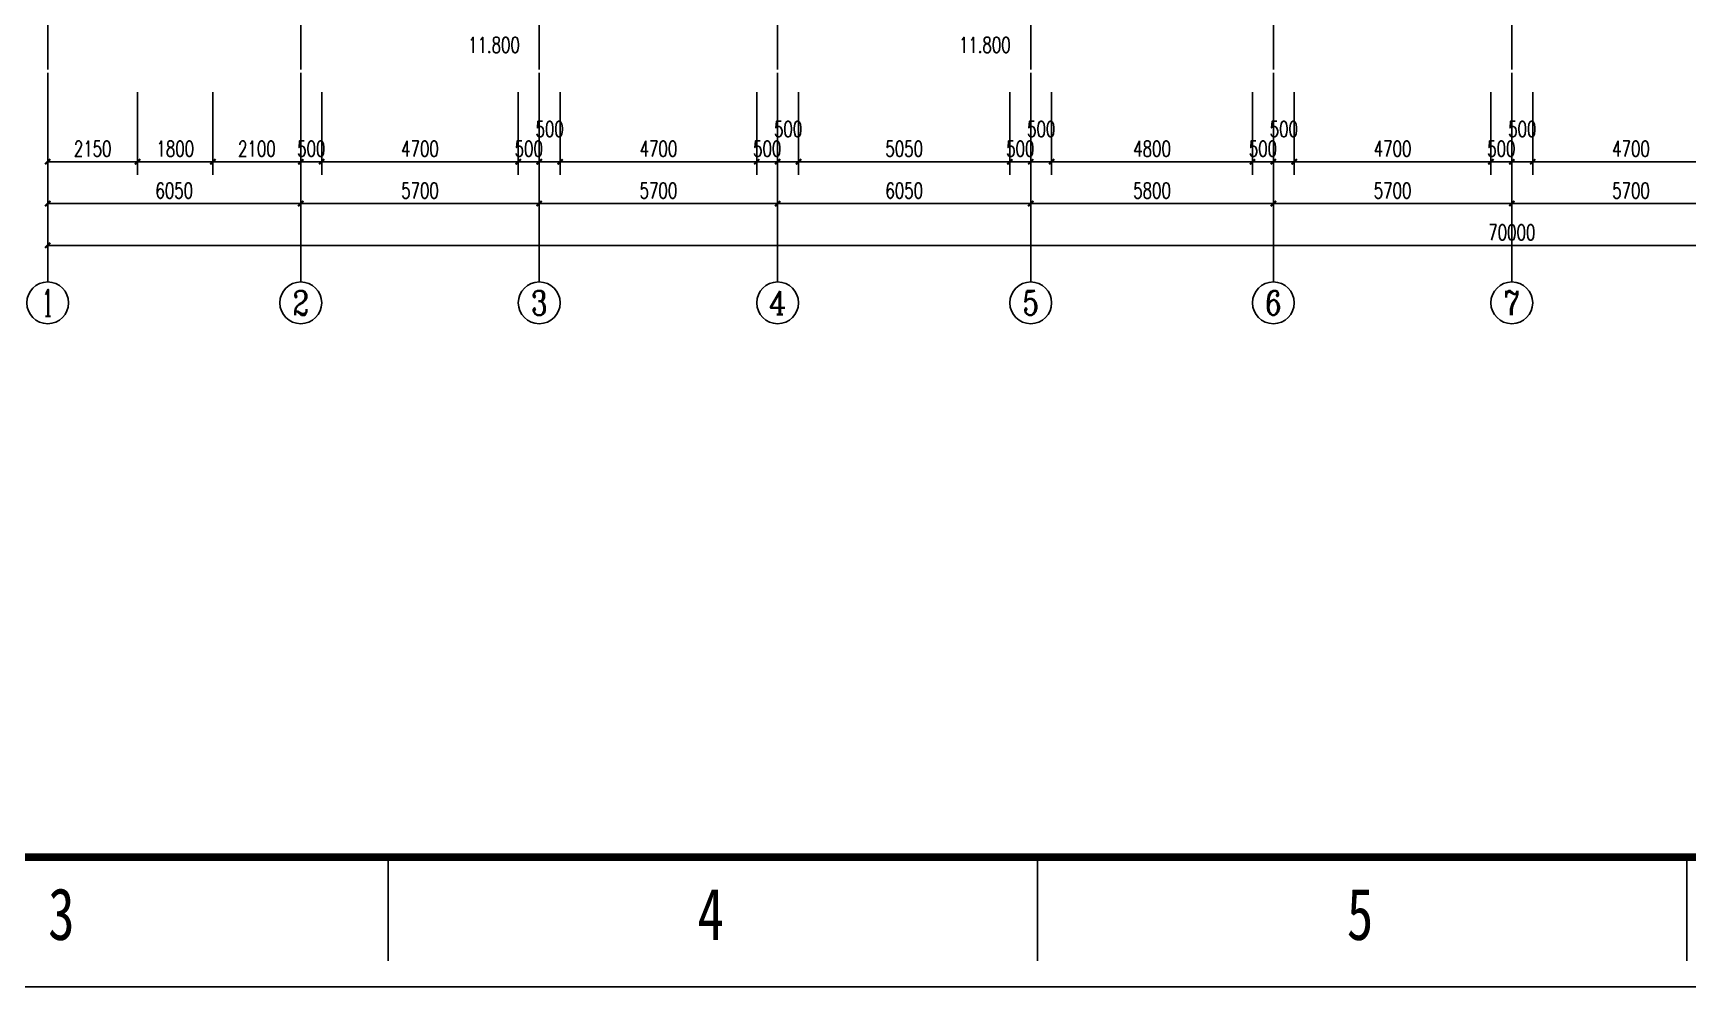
# Model space of a CAD drawing. Extents: x 7651907 to 8255021, y -2490714 to -1144618.
# Drawn here: x 7873115 to 7912674, y -2489162 to -2466345 of the extents above; entities that cross this region are included whole.
import ezdxf
from ezdxf.enums import TextEntityAlignment as Align

# ---------------------------------------------------------------- set-up
doc = ezdxf.new("R2010")
doc.units = 0
doc.header["$LTSCALE"] = 1000
doc.linetypes.add('DOTE', pattern=[2.42, 2, -0.2, 0.02, -0.2])
doc.layers.get('0').update_dxf_attribs({"linetype": 'CONTINUOUS'})
doc.layers.get('Defpoints').update_dxf_attribs({"linetype": 'CONTINUOUS'})
for name, color, linetype in [('AXIS', 3, 'CONTINUOUS'), ('AXIS_TEXT', 7, 'CONTINUOUS'), ('DOTE', 8, 'DOTE'), ('PUB_TEXT', 7, 'CONTINUOUS')]:
    doc.layers.add(name, color=color, linetype=linetype)
doc.styles.add('_TCH_AXIS', font='COMPLEX', dxfattribs={"bigfont": 'GBCBIG'})
doc.styles.add('_TCH_DIM', font='SIMPLEX', dxfattribs={"bigfont": 'GBCBIG'})
doc.styles.add('_TCH_DIM_T3', font='SIMPLEX', dxfattribs={"width": 0.705882, "bigfont": 'GBCBIG'})
doc.styles.add('COMPLEX', font='COMPLEX')
doc.styles.add('图框字体', font='simhei.ttf')
doc.dimstyles.new('_TCH_ARCH&&125', dxfattribs={"dimtxt": 371.875, "dimasz": 125, "dimexe": 312.5, "dimexo": 375, "dimgap": 125, "dimtad": 1, "dimdec": 0, "dimzin": 0, "dimdsep": 46, "dimtxsty": '_TCH_DIM_T3', "dimblk": 'ARCHTICK', "dimcen": 0.09, "dimclrt": 7, "dimazin": 2, "dimtfac": 1, "dimtdec": 0, "dimtix": 1, "dimtmove": 2, "dimatfit": 3, "dimfxl": 0, "dimtolj": 1, "dimtzin": 0, "dimarcsym": 0})

# ---------------------------------------------------------------- blocks, each defined once
blk = doc.blocks.new('_AXISO')
blk.add_circle((0, 0), 0.5)
at = {"layer": 'AXIS_TEXT', "style": 'COMPLEX', "width": 1.041667}
blk.add_attdef('A', text='', height=0.56, dxfattribs=at).set_placement((-0.25, -0.28), (0.25, -0.28), align=Align.FIT)
blk = doc.blocks.new('_ArchTick')
at = {"color": 0, "linetype": 'ByBlock', "const_width": 0.4}
blk.add_lwpolyline([(-0.5, -0.5), (0.5, 0.5)], dxfattribs=at)
blk = doc.blocks.new('*D594')
at = {"layer": 'AXIS', "color": 0, "lineweight": -2}
for p, q in [((8223951, -1066267), (8223951, -1070329)), ((8293951, -1066267), (8293951, -1070329)), ((8223951, -1070017), (8293951, -1070017))]:
    blk.add_line(p, q, dxfattribs=at)
at = {"layer": 'Defpoints', "color": 0}
for p in [(8223951, -1065892), (8293951, -1065892), (8293951, -1070017)]:
    blk.add_point(p, dxfattribs=at)
at = {"layer": 'AXIS', "color": 0, "lineweight": -2, "xscale": 125, "yscale": 125, "zscale": 125, "rotation": 180}
blk.add_blockref('_ArchTick', (8223951, -1070017), dxfattribs=at)
at = {"layer": 'AXIS', "color": 0, "lineweight": -2, "xscale": 125, "yscale": 125, "zscale": 125}
blk.add_blockref('_ArchTick', (8293951, -1070017), dxfattribs=at)
at = {"layer": 'AXIS', "color": 7, "insert": (8258951, -1069706), "char_height": 371.9, "attachment_point": 5, "style": '_TCH_DIM_T3'}
blk.add_mtext('\\A1;70000', dxfattribs=at)
blk = doc.blocks.new('*D595')
at = {"layer": 'AXIS', "color": 0, "lineweight": -2}
for p, q in [((8223951, -1066267), (8223951, -1069329)), ((8230001, -1066267), (8230001, -1069329)), ((8223951, -1069017), (8230001, -1069017))]:
    blk.add_line(p, q, dxfattribs=at)
at = {"layer": 'Defpoints', "color": 0}
for p in [(8223951, -1065892), (8230001, -1065892), (8230001, -1069017)]:
    blk.add_point(p, dxfattribs=at)
at = {"layer": 'AXIS', "color": 0, "lineweight": -2, "xscale": 125, "yscale": 125, "zscale": 125, "rotation": 180}
blk.add_blockref('_ArchTick', (8223951, -1069017), dxfattribs=at)
at = {"layer": 'AXIS', "color": 0, "lineweight": -2, "xscale": 125, "yscale": 125, "zscale": 125}
blk.add_blockref('_ArchTick', (8230001, -1069017), dxfattribs=at)
at = {"layer": 'AXIS', "color": 7, "insert": (8226976, -1068706), "char_height": 371.9, "attachment_point": 5, "style": '_TCH_DIM_T3'}
blk.add_mtext('\\A1;6050', dxfattribs=at)
blk = doc.blocks.new('*D596')
at = {"layer": 'AXIS', "color": 0, "lineweight": -2}
for p, q in [((8230001, -1066267), (8230001, -1069329)), ((8235701, -1066267), (8235701, -1069329)), ((8230001, -1069017), (8235701, -1069017))]:
    blk.add_line(p, q, dxfattribs=at)
at = {"layer": 'Defpoints', "color": 0}
for p in [(8230001, -1065892), (8235701, -1065892), (8235701, -1069017)]:
    blk.add_point(p, dxfattribs=at)
at = {"layer": 'AXIS', "color": 0, "lineweight": -2, "xscale": 125, "yscale": 125, "zscale": 125, "rotation": 180}
blk.add_blockref('_ArchTick', (8230001, -1069017), dxfattribs=at)
at = {"layer": 'AXIS', "color": 0, "lineweight": -2, "xscale": 125, "yscale": 125, "zscale": 125}
blk.add_blockref('_ArchTick', (8235701, -1069017), dxfattribs=at)
at = {"layer": 'AXIS', "color": 7, "insert": (8232851, -1068706), "char_height": 371.9, "attachment_point": 5, "style": '_TCH_DIM_T3'}
blk.add_mtext('\\A1;5700', dxfattribs=at)
blk = doc.blocks.new('*D597')
at = {"layer": 'AXIS', "color": 0, "lineweight": -2}
for p, q in [((8235701, -1066267), (8235701, -1069329)), ((8241401, -1066267), (8241401, -1069329)), ((8235701, -1069017), (8241401, -1069017))]:
    blk.add_line(p, q, dxfattribs=at)
at = {"layer": 'Defpoints', "color": 0}
for p in [(8235701, -1065892), (8241401, -1065892), (8241401, -1069017)]:
    blk.add_point(p, dxfattribs=at)
at = {"layer": 'AXIS', "color": 0, "lineweight": -2, "xscale": 125, "yscale": 125, "zscale": 125, "rotation": 180}
blk.add_blockref('_ArchTick', (8235701, -1069017), dxfattribs=at)
at = {"layer": 'AXIS', "color": 0, "lineweight": -2, "xscale": 125, "yscale": 125, "zscale": 125}
blk.add_blockref('_ArchTick', (8241401, -1069017), dxfattribs=at)
at = {"layer": 'AXIS', "color": 7, "insert": (8238551, -1068706), "char_height": 371.9, "attachment_point": 5, "style": '_TCH_DIM_T3'}
blk.add_mtext('\\A1;5700', dxfattribs=at)
blk = doc.blocks.new('*D598')
at = {"layer": 'AXIS', "color": 0, "lineweight": -2}
for p, q in [((8241401, -1066267), (8241401, -1069329)), ((8247451, -1066267), (8247451, -1069329)), ((8241401, -1069017), (8247451, -1069017))]:
    blk.add_line(p, q, dxfattribs=at)
at = {"layer": 'Defpoints', "color": 0}
for p in [(8241401, -1065892), (8247451, -1065892), (8247451, -1069017)]:
    blk.add_point(p, dxfattribs=at)
at = {"layer": 'AXIS', "color": 0, "lineweight": -2, "xscale": 125, "yscale": 125, "zscale": 125, "rotation": 180}
blk.add_blockref('_ArchTick', (8241401, -1069017), dxfattribs=at)
at = {"layer": 'AXIS', "color": 0, "lineweight": -2, "xscale": 125, "yscale": 125, "zscale": 125}
blk.add_blockref('_ArchTick', (8247451, -1069017), dxfattribs=at)
at = {"layer": 'AXIS', "color": 7, "insert": (8244426, -1068706), "char_height": 371.9, "attachment_point": 5, "style": '_TCH_DIM_T3'}
blk.add_mtext('\\A1;6050', dxfattribs=at)
blk = doc.blocks.new('*D599')
at = {"layer": 'AXIS', "color": 0, "lineweight": -2}
for p, q in [((8247451, -1066267), (8247451, -1069329)), ((8253251, -1066267), (8253251, -1069329)), ((8247451, -1069017), (8253251, -1069017))]:
    blk.add_line(p, q, dxfattribs=at)
at = {"layer": 'Defpoints', "color": 0}
for p in [(8247451, -1065892), (8253251, -1065892), (8253251, -1069017)]:
    blk.add_point(p, dxfattribs=at)
at = {"layer": 'AXIS', "color": 0, "lineweight": -2, "xscale": 125, "yscale": 125, "zscale": 125, "rotation": 180}
blk.add_blockref('_ArchTick', (8247451, -1069017), dxfattribs=at)
at = {"layer": 'AXIS', "color": 0, "lineweight": -2, "xscale": 125, "yscale": 125, "zscale": 125}
blk.add_blockref('_ArchTick', (8253251, -1069017), dxfattribs=at)
at = {"layer": 'AXIS', "color": 7, "insert": (8250351, -1068706), "char_height": 371.9, "attachment_point": 5, "style": '_TCH_DIM_T3'}
blk.add_mtext('\\A1;5800', dxfattribs=at)
blk = doc.blocks.new('*D600')
at = {"layer": 'AXIS', "color": 0, "lineweight": -2}
for p, q in [((8253251, -1066267), (8253251, -1069329)), ((8258951, -1066267), (8258951, -1069329)), ((8253251, -1069017), (8258951, -1069017))]:
    blk.add_line(p, q, dxfattribs=at)
at = {"layer": 'Defpoints', "color": 0}
for p in [(8253251, -1065892), (8258951, -1065892), (8258951, -1069017)]:
    blk.add_point(p, dxfattribs=at)
at = {"layer": 'AXIS', "color": 0, "lineweight": -2, "xscale": 125, "yscale": 125, "zscale": 125, "rotation": 180}
blk.add_blockref('_ArchTick', (8253251, -1069017), dxfattribs=at)
at = {"layer": 'AXIS', "color": 0, "lineweight": -2, "xscale": 125, "yscale": 125, "zscale": 125}
blk.add_blockref('_ArchTick', (8258951, -1069017), dxfattribs=at)
at = {"layer": 'AXIS', "color": 7, "insert": (8256101, -1068706), "char_height": 371.9, "attachment_point": 5, "style": '_TCH_DIM_T3'}
blk.add_mtext('\\A1;5700', dxfattribs=at)
blk = doc.blocks.new('*D601')
at = {"layer": 'AXIS', "color": 0, "lineweight": -2}
for p, q in [((8258951, -1066267), (8258951, -1069329)), ((8264651, -1066267), (8264651, -1069329)), ((8258951, -1069017), (8264651, -1069017))]:
    blk.add_line(p, q, dxfattribs=at)
at = {"layer": 'Defpoints', "color": 0}
for p in [(8258951, -1065892), (8264651, -1065892), (8264651, -1069017)]:
    blk.add_point(p, dxfattribs=at)
at = {"layer": 'AXIS', "color": 0, "lineweight": -2, "xscale": 125, "yscale": 125, "zscale": 125, "rotation": 180}
blk.add_blockref('_ArchTick', (8258951, -1069017), dxfattribs=at)
at = {"layer": 'AXIS', "color": 0, "lineweight": -2, "xscale": 125, "yscale": 125, "zscale": 125}
blk.add_blockref('_ArchTick', (8264651, -1069017), dxfattribs=at)
at = {"layer": 'AXIS', "color": 7, "insert": (8261801, -1068706), "char_height": 371.9, "attachment_point": 5, "style": '_TCH_DIM_T3'}
blk.add_mtext('\\A1;5700', dxfattribs=at)
blk = doc.blocks.new('*D637')
at = {"layer": 'AXIS', "color": 0, "lineweight": -2}
for p, q in [((8223951, -1066352), (8223951, -1068329)), ((8226101, -1066352), (8226101, -1068329)), ((8223951, -1068017), (8226101, -1068017))]:
    blk.add_line(p, q, dxfattribs=at)
at = {"layer": 'Defpoints', "color": 0}
for p in [(8223951, -1065977), (8226101, -1065977), (8226101, -1068017)]:
    blk.add_point(p, dxfattribs=at)
at = {"layer": 'AXIS', "color": 0, "lineweight": -2, "xscale": 125, "yscale": 125, "zscale": 125, "rotation": 180}
blk.add_blockref('_ArchTick', (8223951, -1068017), dxfattribs=at)
at = {"layer": 'AXIS', "color": 0, "lineweight": -2, "xscale": 125, "yscale": 125, "zscale": 125}
blk.add_blockref('_ArchTick', (8226101, -1068017), dxfattribs=at)
at = {"layer": 'AXIS', "color": 7, "insert": (8225026, -1067706), "char_height": 371.9, "attachment_point": 5, "style": '_TCH_DIM_T3'}
blk.add_mtext('\\A1;2150', dxfattribs=at)
blk = doc.blocks.new('*D638')
at = {"layer": 'AXIS', "color": 0, "lineweight": -2}
for p, q in [((8226101, -1066352), (8226101, -1068329)), ((8227901, -1066352), (8227901, -1068329)), ((8226101, -1068017), (8227901, -1068017))]:
    blk.add_line(p, q, dxfattribs=at)
at = {"layer": 'Defpoints', "color": 0}
for p in [(8226101, -1065977), (8227901, -1065977), (8227901, -1068017)]:
    blk.add_point(p, dxfattribs=at)
at = {"layer": 'AXIS', "color": 0, "lineweight": -2, "xscale": 125, "yscale": 125, "zscale": 125, "rotation": 180}
blk.add_blockref('_ArchTick', (8226101, -1068017), dxfattribs=at)
at = {"layer": 'AXIS', "color": 0, "lineweight": -2, "xscale": 125, "yscale": 125, "zscale": 125}
blk.add_blockref('_ArchTick', (8227901, -1068017), dxfattribs=at)
at = {"layer": 'AXIS', "color": 7, "insert": (8227001, -1067706), "char_height": 371.9, "attachment_point": 5, "style": '_TCH_DIM_T3'}
blk.add_mtext('\\A1;1800', dxfattribs=at)
blk = doc.blocks.new('*D639')
at = {"layer": 'AXIS', "color": 0, "lineweight": -2}
for p, q in [((8227901, -1066352), (8227901, -1068329)), ((8230001, -1066352), (8230001, -1068329)), ((8227901, -1068017), (8230001, -1068017))]:
    blk.add_line(p, q, dxfattribs=at)
at = {"layer": 'Defpoints', "color": 0}
for p in [(8227901, -1065977), (8230001, -1065977), (8230001, -1068017)]:
    blk.add_point(p, dxfattribs=at)
at = {"layer": 'AXIS', "color": 0, "lineweight": -2, "xscale": 125, "yscale": 125, "zscale": 125, "rotation": 180}
blk.add_blockref('_ArchTick', (8227901, -1068017), dxfattribs=at)
at = {"layer": 'AXIS', "color": 0, "lineweight": -2, "xscale": 125, "yscale": 125, "zscale": 125}
blk.add_blockref('_ArchTick', (8230001, -1068017), dxfattribs=at)
at = {"layer": 'AXIS', "color": 7, "insert": (8228951, -1067706), "char_height": 371.9, "attachment_point": 5, "style": '_TCH_DIM_T3'}
blk.add_mtext('\\A1;2100', dxfattribs=at)
blk = doc.blocks.new('*D640')
at = {"layer": 'AXIS', "color": 0, "lineweight": -2}
for p, q in [((8230001, -1066352), (8230001, -1068329)), ((8230501, -1066352), (8230501, -1068329)), ((8230001, -1068017), (8229876, -1068017)), ((8230001, -1068017), (8230501, -1068017)), ((8230501, -1068017), (8230626, -1068017))]:
    blk.add_line(p, q, dxfattribs=at)
at = {"layer": 'Defpoints', "color": 0}
for p in [(8230001, -1065977), (8230501, -1065977), (8230501, -1068017)]:
    blk.add_point(p, dxfattribs=at)
at = {"layer": 'AXIS', "color": 0, "lineweight": -2, "xscale": 125, "yscale": 125, "zscale": 125}
blk.add_blockref('_ArchTick', (8230001, -1068017), dxfattribs=at)
at = {"layer": 'AXIS', "color": 0, "lineweight": -2, "xscale": 125, "yscale": 125, "zscale": 125, "rotation": 180}
blk.add_blockref('_ArchTick', (8230501, -1068017), dxfattribs=at)
at = {"layer": 'AXIS', "color": 7, "insert": (8230251, -1067706), "char_height": 371.9, "attachment_point": 5, "style": '_TCH_DIM_T3'}
blk.add_mtext('\\A1;500', dxfattribs=at)
blk = doc.blocks.new('*D641')
at = {"layer": 'AXIS', "color": 0, "lineweight": -2}
for p, q in [((8230501, -1066352), (8230501, -1068329)), ((8235201, -1066352), (8235201, -1068329)), ((8230501, -1068017), (8235201, -1068017))]:
    blk.add_line(p, q, dxfattribs=at)
at = {"layer": 'Defpoints', "color": 0}
for p in [(8230501, -1065977), (8235201, -1065977), (8235201, -1068017)]:
    blk.add_point(p, dxfattribs=at)
at = {"layer": 'AXIS', "color": 0, "lineweight": -2, "xscale": 125, "yscale": 125, "zscale": 125, "rotation": 180}
blk.add_blockref('_ArchTick', (8230501, -1068017), dxfattribs=at)
at = {"layer": 'AXIS', "color": 0, "lineweight": -2, "xscale": 125, "yscale": 125, "zscale": 125}
blk.add_blockref('_ArchTick', (8235201, -1068017), dxfattribs=at)
at = {"layer": 'AXIS', "color": 7, "insert": (8232851, -1067706), "char_height": 371.9, "attachment_point": 5, "style": '_TCH_DIM_T3'}
blk.add_mtext('\\A1;4700', dxfattribs=at)
blk = doc.blocks.new('*D642')
at = {"layer": 'AXIS', "color": 0, "lineweight": -2}
for p, q in [((8235201, -1066352), (8235201, -1068329)), ((8235701, -1066352), (8235701, -1068329)), ((8235201, -1068017), (8235076, -1068017)), ((8235201, -1068017), (8235701, -1068017)), ((8235701, -1068017), (8235826, -1068017))]:
    blk.add_line(p, q, dxfattribs=at)
at = {"layer": 'Defpoints', "color": 0}
for p in [(8235201, -1065977), (8235701, -1065977), (8235701, -1068017)]:
    blk.add_point(p, dxfattribs=at)
at = {"layer": 'AXIS', "color": 0, "lineweight": -2, "xscale": 125, "yscale": 125, "zscale": 125}
blk.add_blockref('_ArchTick', (8235201, -1068017), dxfattribs=at)
at = {"layer": 'AXIS', "color": 0, "lineweight": -2, "xscale": 125, "yscale": 125, "zscale": 125, "rotation": 180}
blk.add_blockref('_ArchTick', (8235701, -1068017), dxfattribs=at)
at = {"layer": 'AXIS', "color": 7, "insert": (8235451, -1067706), "char_height": 371.9, "attachment_point": 5, "style": '_TCH_DIM_T3'}
blk.add_mtext('\\A1;500', dxfattribs=at)
blk = doc.blocks.new('*D643')
at = {"layer": 'AXIS', "color": 0, "lineweight": -2}
for p, q in [((8235701, -1066352), (8235701, -1068329)), ((8236201, -1066352), (8236201, -1068329)), ((8235701, -1068017), (8236201, -1068017))]:
    blk.add_line(p, q, dxfattribs=at)
at = {"layer": 'Defpoints', "color": 0}
for p in [(8235701, -1065977), (8236201, -1065977), (8236201, -1068017)]:
    blk.add_point(p, dxfattribs=at)
at = {"layer": 'AXIS', "color": 0, "lineweight": -2, "xscale": 125, "yscale": 125, "zscale": 125, "rotation": 180}
blk.add_blockref('_ArchTick', (8235701, -1068017), dxfattribs=at)
at = {"layer": 'AXIS', "color": 0, "lineweight": -2, "xscale": 125, "yscale": 125, "zscale": 125}
blk.add_blockref('_ArchTick', (8236201, -1068017), dxfattribs=at)
at = {"layer": 'AXIS', "color": 7, "insert": (8235951, -1067235), "char_height": 371.9, "attachment_point": 5, "style": '_TCH_DIM_T3'}
blk.add_mtext('\\A1;500', dxfattribs=at)
blk = doc.blocks.new('*D644')
at = {"layer": 'AXIS', "color": 0, "lineweight": -2}
for p, q in [((8236201, -1066352), (8236201, -1068329)), ((8240901, -1066352), (8240901, -1068329)), ((8236201, -1068017), (8240901, -1068017))]:
    blk.add_line(p, q, dxfattribs=at)
at = {"layer": 'Defpoints', "color": 0}
for p in [(8236201, -1065977), (8240901, -1065977), (8240901, -1068017)]:
    blk.add_point(p, dxfattribs=at)
at = {"layer": 'AXIS', "color": 0, "lineweight": -2, "xscale": 125, "yscale": 125, "zscale": 125, "rotation": 180}
blk.add_blockref('_ArchTick', (8236201, -1068017), dxfattribs=at)
at = {"layer": 'AXIS', "color": 0, "lineweight": -2, "xscale": 125, "yscale": 125, "zscale": 125}
blk.add_blockref('_ArchTick', (8240901, -1068017), dxfattribs=at)
at = {"layer": 'AXIS', "color": 7, "insert": (8238551, -1067706), "char_height": 371.9, "attachment_point": 5, "style": '_TCH_DIM_T3'}
blk.add_mtext('\\A1;4700', dxfattribs=at)
blk = doc.blocks.new('*D645')
at = {"layer": 'AXIS', "color": 0, "lineweight": -2}
for p, q in [((8240901, -1066352), (8240901, -1068329)), ((8241401, -1066352), (8241401, -1068329)), ((8240901, -1068017), (8240776, -1068017)), ((8240901, -1068017), (8241401, -1068017)), ((8241401, -1068017), (8241526, -1068017))]:
    blk.add_line(p, q, dxfattribs=at)
at = {"layer": 'Defpoints', "color": 0}
for p in [(8240901, -1065977), (8241401, -1065977), (8241401, -1068017)]:
    blk.add_point(p, dxfattribs=at)
at = {"layer": 'AXIS', "color": 0, "lineweight": -2, "xscale": 125, "yscale": 125, "zscale": 125}
blk.add_blockref('_ArchTick', (8240901, -1068017), dxfattribs=at)
at = {"layer": 'AXIS', "color": 0, "lineweight": -2, "xscale": 125, "yscale": 125, "zscale": 125, "rotation": 180}
blk.add_blockref('_ArchTick', (8241401, -1068017), dxfattribs=at)
at = {"layer": 'AXIS', "color": 7, "insert": (8241151, -1067706), "char_height": 371.9, "attachment_point": 5, "style": '_TCH_DIM_T3'}
blk.add_mtext('\\A1;500', dxfattribs=at)
blk = doc.blocks.new('*D646')
at = {"layer": 'AXIS', "color": 0, "lineweight": -2}
for p, q in [((8241401, -1066352), (8241401, -1068329)), ((8241901, -1066352), (8241901, -1068329)), ((8241401, -1068017), (8241901, -1068017))]:
    blk.add_line(p, q, dxfattribs=at)
at = {"layer": 'Defpoints', "color": 0}
for p in [(8241401, -1065977), (8241901, -1065977), (8241901, -1068017)]:
    blk.add_point(p, dxfattribs=at)
at = {"layer": 'AXIS', "color": 0, "lineweight": -2, "xscale": 125, "yscale": 125, "zscale": 125, "rotation": 180}
blk.add_blockref('_ArchTick', (8241401, -1068017), dxfattribs=at)
at = {"layer": 'AXIS', "color": 0, "lineweight": -2, "xscale": 125, "yscale": 125, "zscale": 125}
blk.add_blockref('_ArchTick', (8241901, -1068017), dxfattribs=at)
at = {"layer": 'AXIS', "color": 7, "insert": (8241651, -1067235), "char_height": 371.9, "attachment_point": 5, "style": '_TCH_DIM_T3'}
blk.add_mtext('\\A1;500', dxfattribs=at)
blk = doc.blocks.new('*D647')
at = {"layer": 'AXIS', "color": 0, "lineweight": -2}
for p, q in [((8241901, -1066352), (8241901, -1068329)), ((8246951, -1066352), (8246951, -1068329)), ((8241901, -1068017), (8246951, -1068017))]:
    blk.add_line(p, q, dxfattribs=at)
at = {"layer": 'Defpoints', "color": 0}
for p in [(8241901, -1065977), (8246951, -1065977), (8246951, -1068017)]:
    blk.add_point(p, dxfattribs=at)
at = {"layer": 'AXIS', "color": 0, "lineweight": -2, "xscale": 125, "yscale": 125, "zscale": 125, "rotation": 180}
blk.add_blockref('_ArchTick', (8241901, -1068017), dxfattribs=at)
at = {"layer": 'AXIS', "color": 0, "lineweight": -2, "xscale": 125, "yscale": 125, "zscale": 125}
blk.add_blockref('_ArchTick', (8246951, -1068017), dxfattribs=at)
at = {"layer": 'AXIS', "color": 7, "insert": (8244426, -1067706), "char_height": 371.9, "attachment_point": 5, "style": '_TCH_DIM_T3'}
blk.add_mtext('\\A1;5050', dxfattribs=at)
blk = doc.blocks.new('*D648')
at = {"layer": 'AXIS', "color": 0, "lineweight": -2}
for p, q in [((8246951, -1066352), (8246951, -1068329)), ((8247451, -1066352), (8247451, -1068329)), ((8246951, -1068017), (8246826, -1068017)), ((8246951, -1068017), (8247451, -1068017)), ((8247451, -1068017), (8247576, -1068017))]:
    blk.add_line(p, q, dxfattribs=at)
at = {"layer": 'Defpoints', "color": 0}
for p in [(8246951, -1065977), (8247451, -1065977), (8247451, -1068017)]:
    blk.add_point(p, dxfattribs=at)
at = {"layer": 'AXIS', "color": 0, "lineweight": -2, "xscale": 125, "yscale": 125, "zscale": 125}
blk.add_blockref('_ArchTick', (8246951, -1068017), dxfattribs=at)
at = {"layer": 'AXIS', "color": 0, "lineweight": -2, "xscale": 125, "yscale": 125, "zscale": 125, "rotation": 180}
blk.add_blockref('_ArchTick', (8247451, -1068017), dxfattribs=at)
at = {"layer": 'AXIS', "color": 7, "insert": (8247201, -1067706), "char_height": 371.9, "attachment_point": 5, "style": '_TCH_DIM_T3'}
blk.add_mtext('\\A1;500', dxfattribs=at)
blk = doc.blocks.new('*D649')
at = {"layer": 'AXIS', "color": 0, "lineweight": -2}
for p, q in [((8247451, -1066352), (8247451, -1068329)), ((8247951, -1066352), (8247951, -1068329)), ((8247451, -1068017), (8247951, -1068017))]:
    blk.add_line(p, q, dxfattribs=at)
at = {"layer": 'Defpoints', "color": 0}
for p in [(8247451, -1065977), (8247951, -1065977), (8247951, -1068017)]:
    blk.add_point(p, dxfattribs=at)
at = {"layer": 'AXIS', "color": 0, "lineweight": -2, "xscale": 125, "yscale": 125, "zscale": 125, "rotation": 180}
blk.add_blockref('_ArchTick', (8247451, -1068017), dxfattribs=at)
at = {"layer": 'AXIS', "color": 0, "lineweight": -2, "xscale": 125, "yscale": 125, "zscale": 125}
blk.add_blockref('_ArchTick', (8247951, -1068017), dxfattribs=at)
at = {"layer": 'AXIS', "color": 7, "insert": (8247701, -1067235), "char_height": 371.9, "attachment_point": 5, "style": '_TCH_DIM_T3'}
blk.add_mtext('\\A1;500', dxfattribs=at)
blk = doc.blocks.new('*D650')
at = {"layer": 'AXIS', "color": 0, "lineweight": -2}
for p, q in [((8247951, -1066352), (8247951, -1068329)), ((8252751, -1066352), (8252751, -1068329)), ((8247951, -1068017), (8252751, -1068017))]:
    blk.add_line(p, q, dxfattribs=at)
at = {"layer": 'Defpoints', "color": 0}
for p in [(8247951, -1065977), (8252751, -1065977), (8252751, -1068017)]:
    blk.add_point(p, dxfattribs=at)
at = {"layer": 'AXIS', "color": 0, "lineweight": -2, "xscale": 125, "yscale": 125, "zscale": 125, "rotation": 180}
blk.add_blockref('_ArchTick', (8247951, -1068017), dxfattribs=at)
at = {"layer": 'AXIS', "color": 0, "lineweight": -2, "xscale": 125, "yscale": 125, "zscale": 125}
blk.add_blockref('_ArchTick', (8252751, -1068017), dxfattribs=at)
at = {"layer": 'AXIS', "color": 7, "insert": (8250351, -1067706), "char_height": 371.9, "attachment_point": 5, "style": '_TCH_DIM_T3'}
blk.add_mtext('\\A1;4800', dxfattribs=at)
blk = doc.blocks.new('*D651')
at = {"layer": 'AXIS', "color": 0, "lineweight": -2}
for p, q in [((8252751, -1066352), (8252751, -1068329)), ((8253251, -1066352), (8253251, -1068329)), ((8252751, -1068017), (8252626, -1068017)), ((8252751, -1068017), (8253251, -1068017)), ((8253251, -1068017), (8253376, -1068017))]:
    blk.add_line(p, q, dxfattribs=at)
at = {"layer": 'Defpoints', "color": 0}
for p in [(8252751, -1065977), (8253251, -1065977), (8253251, -1068017)]:
    blk.add_point(p, dxfattribs=at)
at = {"layer": 'AXIS', "color": 0, "lineweight": -2, "xscale": 125, "yscale": 125, "zscale": 125}
blk.add_blockref('_ArchTick', (8252751, -1068017), dxfattribs=at)
at = {"layer": 'AXIS', "color": 0, "lineweight": -2, "xscale": 125, "yscale": 125, "zscale": 125, "rotation": 180}
blk.add_blockref('_ArchTick', (8253251, -1068017), dxfattribs=at)
at = {"layer": 'AXIS', "color": 7, "insert": (8253001, -1067706), "char_height": 371.9, "attachment_point": 5, "style": '_TCH_DIM_T3'}
blk.add_mtext('\\A1;500', dxfattribs=at)
blk = doc.blocks.new('*D652')
at = {"layer": 'AXIS', "color": 0, "lineweight": -2}
for p, q in [((8253251, -1066352), (8253251, -1068329)), ((8253751, -1066352), (8253751, -1068329)), ((8253251, -1068017), (8253751, -1068017))]:
    blk.add_line(p, q, dxfattribs=at)
at = {"layer": 'Defpoints', "color": 0}
for p in [(8253251, -1065977), (8253751, -1065977), (8253751, -1068017)]:
    blk.add_point(p, dxfattribs=at)
at = {"layer": 'AXIS', "color": 0, "lineweight": -2, "xscale": 125, "yscale": 125, "zscale": 125, "rotation": 180}
blk.add_blockref('_ArchTick', (8253251, -1068017), dxfattribs=at)
at = {"layer": 'AXIS', "color": 0, "lineweight": -2, "xscale": 125, "yscale": 125, "zscale": 125}
blk.add_blockref('_ArchTick', (8253751, -1068017), dxfattribs=at)
at = {"layer": 'AXIS', "color": 7, "insert": (8253501, -1067235), "char_height": 371.9, "attachment_point": 5, "style": '_TCH_DIM_T3'}
blk.add_mtext('\\A1;500', dxfattribs=at)
blk = doc.blocks.new('*D653')
at = {"layer": 'AXIS', "color": 0, "lineweight": -2}
for p, q in [((8253751, -1066352), (8253751, -1068329)), ((8258451, -1066352), (8258451, -1068329)), ((8253751, -1068017), (8258451, -1068017))]:
    blk.add_line(p, q, dxfattribs=at)
at = {"layer": 'Defpoints', "color": 0}
for p in [(8253751, -1065977), (8258451, -1065977), (8258451, -1068017)]:
    blk.add_point(p, dxfattribs=at)
at = {"layer": 'AXIS', "color": 0, "lineweight": -2, "xscale": 125, "yscale": 125, "zscale": 125, "rotation": 180}
blk.add_blockref('_ArchTick', (8253751, -1068017), dxfattribs=at)
at = {"layer": 'AXIS', "color": 0, "lineweight": -2, "xscale": 125, "yscale": 125, "zscale": 125}
blk.add_blockref('_ArchTick', (8258451, -1068017), dxfattribs=at)
at = {"layer": 'AXIS', "color": 7, "insert": (8256101, -1067706), "char_height": 371.9, "attachment_point": 5, "style": '_TCH_DIM_T3'}
blk.add_mtext('\\A1;4700', dxfattribs=at)
blk = doc.blocks.new('*D654')
at = {"layer": 'AXIS', "color": 0, "lineweight": -2}
for p, q in [((8258451, -1066352), (8258451, -1068329)), ((8258951, -1066352), (8258951, -1068329)), ((8258451, -1068017), (8258326, -1068017)), ((8258451, -1068017), (8258951, -1068017)), ((8258951, -1068017), (8259076, -1068017))]:
    blk.add_line(p, q, dxfattribs=at)
at = {"layer": 'Defpoints', "color": 0}
for p in [(8258451, -1065977), (8258951, -1065977), (8258951, -1068017)]:
    blk.add_point(p, dxfattribs=at)
at = {"layer": 'AXIS', "color": 0, "lineweight": -2, "xscale": 125, "yscale": 125, "zscale": 125}
blk.add_blockref('_ArchTick', (8258451, -1068017), dxfattribs=at)
at = {"layer": 'AXIS', "color": 0, "lineweight": -2, "xscale": 125, "yscale": 125, "zscale": 125, "rotation": 180}
blk.add_blockref('_ArchTick', (8258951, -1068017), dxfattribs=at)
at = {"layer": 'AXIS', "color": 7, "insert": (8258701, -1067706), "char_height": 371.9, "attachment_point": 5, "style": '_TCH_DIM_T3'}
blk.add_mtext('\\A1;500', dxfattribs=at)
blk = doc.blocks.new('*D655')
at = {"layer": 'AXIS', "color": 0, "lineweight": -2}
for p, q in [((8258951, -1066352), (8258951, -1068329)), ((8259451, -1066352), (8259451, -1068329)), ((8258951, -1068017), (8259451, -1068017))]:
    blk.add_line(p, q, dxfattribs=at)
at = {"layer": 'Defpoints', "color": 0}
for p in [(8258951, -1065977), (8259451, -1065977), (8259451, -1068017)]:
    blk.add_point(p, dxfattribs=at)
at = {"layer": 'AXIS', "color": 0, "lineweight": -2, "xscale": 125, "yscale": 125, "zscale": 125, "rotation": 180}
blk.add_blockref('_ArchTick', (8258951, -1068017), dxfattribs=at)
at = {"layer": 'AXIS', "color": 0, "lineweight": -2, "xscale": 125, "yscale": 125, "zscale": 125}
blk.add_blockref('_ArchTick', (8259451, -1068017), dxfattribs=at)
at = {"layer": 'AXIS', "color": 7, "insert": (8259201, -1067235), "char_height": 371.9, "attachment_point": 5, "style": '_TCH_DIM_T3'}
blk.add_mtext('\\A1;500', dxfattribs=at)
blk = doc.blocks.new('*D656')
at = {"layer": 'AXIS', "color": 0, "lineweight": -2}
for p, q in [((8259451, -1066352), (8259451, -1068329)), ((8264151, -1066352), (8264151, -1068329)), ((8259451, -1068017), (8264151, -1068017))]:
    blk.add_line(p, q, dxfattribs=at)
at = {"layer": 'Defpoints', "color": 0}
for p in [(8259451, -1065977), (8264151, -1065977), (8264151, -1068017)]:
    blk.add_point(p, dxfattribs=at)
at = {"layer": 'AXIS', "color": 0, "lineweight": -2, "xscale": 125, "yscale": 125, "zscale": 125, "rotation": 180}
blk.add_blockref('_ArchTick', (8259451, -1068017), dxfattribs=at)
at = {"layer": 'AXIS', "color": 0, "lineweight": -2, "xscale": 125, "yscale": 125, "zscale": 125}
blk.add_blockref('_ArchTick', (8264151, -1068017), dxfattribs=at)
at = {"layer": 'AXIS', "color": 7, "insert": (8261801, -1067706), "char_height": 371.9, "attachment_point": 5, "style": '_TCH_DIM_T3'}
blk.add_mtext('\\A1;4700', dxfattribs=at)
blk = doc.blocks.new('A2-H')
at = {"color": 0}
for p, q in [((154.5, 10), (154.5, 2)), ((204.5, 10), (204.5, 2)), ((254.5, 10), (254.5, 2))]:
    blk.add_line(p, q, dxfattribs=at)
blk.add_lwpolyline([(0, 0), (594, 0), (594, 420), (0, 420)], close=True, dxfattribs=at)
at = {"color": 0, "const_width": 0.6}
blk.add_lwpolyline([(25, 10), (584, 10), (584, 410), (25, 410)], close=True, dxfattribs=at)
at = {"style": '图框字体', "width": 0.75}
for s, p in [('3', (128.32, 3.62)), ('4', (178.32, 3.62)), ('5', (228.32, 3.62))]:
    blk.add_text(s, height=4, dxfattribs=at).set_placement(p)
blk = doc.blocks.new('5d6asd56a65d56d56qwe655q665eq')
at = {"layer": 'AXIS', "color": 0}
for p, q in [((8223950.6, -1065891.6), (8223950.6, -1070891.6)), ((8230000.6, -1065891.6), (8230000.6, -1070891.6)), ((8235700.6, -1065891.6), (8235700.6, -1070891.6)), ((8241400.6, -1065891.6), (8241400.6, -1070891.6)), ((8247450.6, -1065891.6), (8247450.6, -1070891.6)), ((8253250.6, -1065891.6), (8253250.6, -1070891.6)), ((8258950.6, -1065891.6), (8258950.6, -1070891.6))]:
    blk.add_line(p, q, dxfattribs=at)
at = {"layer": 'DOTE', "color": 0}
for p, q in [((8223950.6, -976691.6), (8223950.6, -1065891.6)), ((8230000.6, -976691.6), (8230000.6, -1065891.6)), ((8235700.6, -976691.6), (8235700.6, -1065891.6)), ((8241400.6, -976691.6), (8241400.6, -1065891.6)), ((8247450.6, -976691.6), (8247450.6, -1065891.6)), ((8253250.6, -976691.6), (8253250.6, -1065891.6)), ((8258950.6, -976691.6), (8258950.6, -1065891.6))]:
    blk.add_line(p, q, dxfattribs=at)
at = {"layer": 'AXIS', "color": 0}
ref = blk.add_blockref('_AXISO', (8223950.6, -1071391.6), dxfattribs=dict(at, xscale=1000, yscale=1000, zscale=1000))
ref.add_attrib('A', '1', dxfattribs={"layer": 'AXIS_TEXT', "color": 0, "ltscale": 100, "height": 643.4, "style": '_TCH_AXIS'}).set_placement((8223812.8, -1071713.3), (8224088.5, -1071713.3), align=Align.FIT)
ref = blk.add_blockref('_AXISO', (8230000.6, -1071391.6), dxfattribs=dict(at, xscale=1000, yscale=1000, zscale=1000))
ref.add_attrib('A', '2', dxfattribs={"layer": 'AXIS_TEXT', "color": 0, "ltscale": 100, "height": 582.4, "style": '_TCH_AXIS'}).set_placement((8229806.5, -1071682.9), (8230194.8, -1071682.9), align=Align.FIT)
ref = blk.add_blockref('_AXISO', (8235700.6, -1071391.6), dxfattribs=dict(at, xscale=1000, yscale=1000, zscale=1000))
ref.add_attrib('A', '3', dxfattribs={"layer": 'AXIS_TEXT', "color": 0, "ltscale": 100, "height": 582.4, "style": '_TCH_AXIS'}).set_placement((8235506.5, -1071682.9), (8235894.8, -1071682.9), align=Align.FIT)
ref = blk.add_blockref('_AXISO', (8241400.6, -1071391.6), dxfattribs=dict(at, xscale=1000, yscale=1000, zscale=1000))
ref.add_attrib('A', '4', dxfattribs={"layer": 'AXIS_TEXT', "color": 0, "ltscale": 100, "height": 556.8, "style": '_TCH_AXIS'}).set_placement((8241188.5, -1071670), (8241612.8, -1071670), align=Align.FIT)
ref = blk.add_blockref('_AXISO', (8247450.6, -1071391.6), dxfattribs=dict(at, xscale=1000, yscale=1000, zscale=1000))
ref.add_attrib('A', '5', dxfattribs={"layer": 'AXIS_TEXT', "color": 0, "ltscale": 100, "height": 582.4, "style": '_TCH_AXIS'}).set_placement((8247256.5, -1071682.9), (8247644.8, -1071682.9), align=Align.FIT)
ref = blk.add_blockref('_AXISO', (8253250.6, -1071391.6), dxfattribs=dict(at, xscale=1000, yscale=1000, zscale=1000))
ref.add_attrib('A', '6', dxfattribs={"layer": 'AXIS_TEXT', "color": 0, "ltscale": 100, "height": 582.4, "style": '_TCH_AXIS'}).set_placement((8253056.5, -1071682.9), (8253444.8, -1071682.9), align=Align.FIT)
ref = blk.add_blockref('_AXISO', (8258950.6, -1071391.6), dxfattribs=dict(at, xscale=1000, yscale=1000, zscale=1000))
ref.add_attrib('A', '7', dxfattribs={"layer": 'AXIS_TEXT', "color": 0, "ltscale": 100, "height": 582.4, "style": '_TCH_AXIS'}).set_placement((8258756.5, -1071682.9), (8259144.8, -1071682.9), align=Align.FIT)
at = {"layer": 'PUB_TEXT', "color": 0, "style": '_TCH_DIM', "width": 0.705882}
for p in [(8234000.8, -1065409.1), (8245732.6, -1065409.1)]:
    blk.add_text('11.800', height=371.88, dxfattribs=at).set_placement(p)
at = {"layer": 'AXIS', "color": 0}
for p1, p2, distance, picture, middle in [((8223950.6, -1065891.6), (8293950.6, -1065891.6), -4125, '*D594', (8258950.6, -1069705.7)), ((8223950.6, -1065891.6), (8230000.6, -1065891.6), -3125, '*D595', (8226975.6, -1068705.7)), ((8223950.6, -1065977.4), (8226100.5, -1065977.4), -2039.2, '*D637', (8225025.6, -1067705.7)), ((8226100.5, -1065977.4), (8227900.5, -1065977.4), -2039.2, '*D638', (8227000.5, -1067705.7)), ((8227900.5, -1065977.4), (8230000.6, -1065977.4), -2039.2, '*D639', (8228950.6, -1067705.7)), ((8230000.6, -1065977.4), (8230500.6, -1065977.4), -2039.2, '*D640', (8230250.6, -1067705.7)), ((8230000.6, -1065891.6), (8235700.6, -1065891.6), -3125, '*D596', (8232850.6, -1068705.7)), ((8230500.6, -1065977.4), (8235200.6, -1065977.4), -2039.2, '*D641', (8232850.6, -1067705.7)), ((8235200.6, -1065977.4), (8235700.6, -1065977.4), -2039.2, '*D642', (8235450.6, -1067705.7)), ((8235700.6, -1065891.6), (8241400.6, -1065891.6), -3125, '*D597', (8238550.6, -1068705.7)), ((8236200.6, -1065977.4), (8240900.6, -1065977.4), -2039.2, '*D644', (8238550.6, -1067705.7)), ((8240900.6, -1065977.4), (8241400.6, -1065977.4), -2039.2, '*D645', (8241150.6, -1067705.7)), ((8241400.6, -1065891.6), (8247450.6, -1065891.6), -3125, '*D598', (8244425.6, -1068705.7)), ((8241900.6, -1065977.4), (8246950.6, -1065977.4), -2039.2, '*D647', (8244425.6, -1067705.7)), ((8246950.6, -1065977.4), (8247450.6, -1065977.4), -2039.2, '*D648', (8247200.6, -1067705.7)), ((8247450.6, -1065891.6), (8253250.6, -1065891.6), -3125, '*D599', (8250350.6, -1068705.7)), ((8247950.6, -1065977.4), (8252750.6, -1065977.4), -2039.2, '*D650', (8250350.6, -1067705.7)), ((8252750.6, -1065977.4), (8253250.6, -1065977.4), -2039.2, '*D651', (8253000.6, -1067705.7)), ((8253250.6, -1065891.6), (8258950.6, -1065891.6), -3125, '*D600', (8256100.6, -1068705.7)), ((8253750.6, -1065977.4), (8258450.6, -1065977.4), -2039.2, '*D653', (8256100.6, -1067705.7)), ((8258450.6, -1065977.4), (8258950.6, -1065977.4), -2039.2, '*D654', (8258700.6, -1067705.7)), ((8258950.6, -1065891.6), (8264650.6, -1065891.6), -3125, '*D601', (8261800.6, -1068705.7)), ((8259450.6, -1065977.4), (8264150.6, -1065977.4), -2039.2, '*D656', (8261800.6, -1067705.7))]:
    dim = blk.add_aligned_dim(p1=p1, p2=p2, distance=distance, dimstyle='_TCH_ARCH&&125', dxfattribs=at)
    dim.commit()
    dim.dimension.update_dxf_attribs({"geometry": picture, "text_midpoint": middle})
for base, p1, p2, picture, middle in [((8236200.6, -1068016.6), (8235700.6, -1065977.4), (8236200.6, -1065977.4), '*D643', (8235950.6, -1067235.4)), ((8241900.6, -1068016.6), (8241400.6, -1065977.4), (8241900.6, -1065977.4), '*D646', (8241650.6, -1067235.4)), ((8247950.6, -1068016.6), (8247450.6, -1065977.4), (8247950.6, -1065977.4), '*D649', (8247700.6, -1067235.4)), ((8253750.6, -1068016.6), (8253250.6, -1065977.4), (8253750.6, -1065977.4), '*D652', (8253500.6, -1067235.4)), ((8259450.6, -1068016.6), (8258950.6, -1065977.4), (8259450.6, -1065977.4), '*D655', (8259200.6, -1067235.4))]:
    dim = blk.add_linear_dim(base=base, p1=p1, p2=p2, angle=0, dimstyle='_TCH_ARCH&&125', dxfattribs=at)
    dim.commit()
    dim.dimension.update_dxf_attribs({"geometry": picture, "text_midpoint": middle, "dimtype": 161})

msp = doc.modelspace()

# ---------------------------------------------------------------- block references
at = {"color": 0, "xscale": 310.4639999999999, "yscale": 310.4639999999999, "zscale": 310.4639999999999}
msp.add_blockref('A2-H', (7833636, -2489161.5), dxfattribs=at)
at = {"color": 8}
msp.add_blockref('5d6asd56a65d56d56qwe655q665eq', (-350486.6, -1401406.4), dxfattribs=at)

doc.saveas('drawing.dxf')
